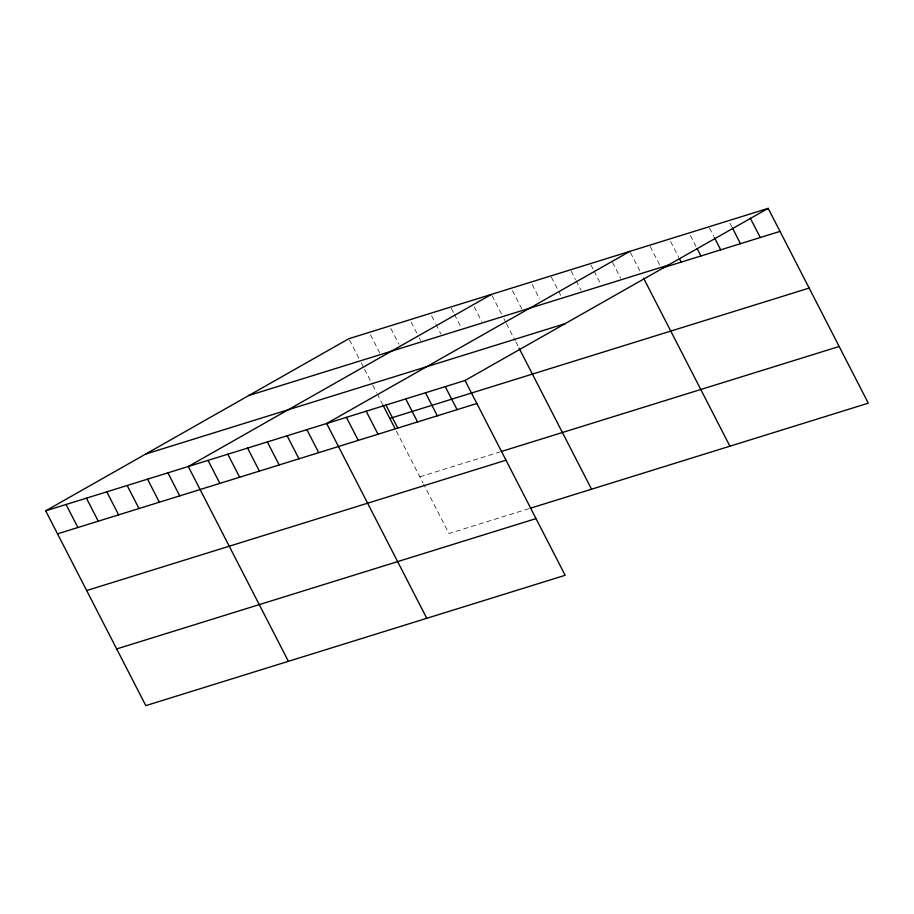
<?xml version="1.0" encoding="UTF-8"?>
<svg xmlns="http://www.w3.org/2000/svg" width="914" height="914" viewBox="0 0 914 914"><rect width="100%" height="100%" fill="white"/><g stroke="black" fill="none" stroke-linecap="round" stroke-linejoin="round"><path stroke-width="0.69" stroke-dasharray="4.57 3.43" d="M419.834 476.822L499.947 451.927M529.08 508.607L448.968 533.513L423.639 484.214M729.898 223.085L731.76 226.718M709.504 228.02L713.857 236.498M690.356 235.378L695.965 246.277M670.59 241.513L678.679 257.268M650.197 246.449L660.159 265.837M630.432 252.595L640.394 271.984M612.529 262.375L620.629 278.13M590.89 264.889L593.38 269.733M594.009 270.944L600.852 284.277M571.124 271.024L575.477 279.513M576.106 280.724L581.087 290.412M551.359 277.171L558.203 290.503M558.831 291.715L560.693 295.348M532.211 284.528L539.683 299.072M512.446 290.675L521.78 308.852M492.052 295.61L502.014 314.999M503.888 318.655L505.796 322.345M506.425 323.579L515.29 340.831M515.93 342.065L517.827 345.766M474.172 306.784L481.644 321.328M451.31 308.269L453.801 313.114M454.429 314.325L461.273 327.658M431.568 315.81L435.304 323.076M435.932 324.287L440.914 333.987M411.197 322.139L416.807 333.05M419.298 337.894L420.543 340.316M390.838 328.469L398.927 344.224M370.467 334.798L379.813 352.975M349.479 339.917L359.442 359.305M361.316 362.961L363.852 367.896M364.492 369.13L372.089 383.914M372.718 385.148L376.522 392.54M377.151 393.774L382.223 403.634M396.345 431.111L422.999 482.992"/><path stroke-width="1.37" d="M45.7 510.823L465.032 380.487L565.149 575.294L145.817 705.631L45.7 510.823L348.851 338.706L768.183 208.369L868.3 403.177L530.44 508.195M491.424 294.399L188.273 466.506L288.39 661.313M629.803 251.384L326.652 423.502L426.769 618.298M465.032 380.487L768.183 208.369M248.814 395.511L668.145 265.174M662.719 267.848L780.019 231.391M145.737 454.029L565.069 323.693M389.821 418.418L809.153 288.081M57.536 533.845L476.857 403.508M501.306 451.505L839.166 346.486M86.67 590.535L505.99 460.199M116.684 648.94L536.015 518.604M750.28 218.149L760.254 237.537M732.388 227.929L740.477 243.684M714.485 237.709L720.712 249.83M697.211 248.699L700.947 255.977M679.308 258.479L681.17 262.112M643.536 278.107L729.92 446.192M519.095 348.223L591.541 489.196M445.267 386.633L457.091 409.655M425.49 392.78L437.326 415.801M405.725 398.915L417.561 421.948M385.959 405.062L397.784 428.083M382.852 404.868L395.042 428.575M366.183 411.209L378.019 434.23M346.417 417.355L358.254 440.377M306.887 429.649L318.712 452.67M287.11 435.784L298.947 458.805M267.345 441.93L279.181 464.952M247.58 448.077L259.405 471.098M227.815 454.224L239.639 477.245M208.038 460.37L219.874 483.392M167.902 472.846L179.738 495.868M147.542 479.176L159.367 502.197M127.172 485.505L138.997 508.527M106.801 491.835L118.637 514.856M86.43 498.164L98.266 521.186M66.071 504.494L77.896 527.515"/></g></svg>
